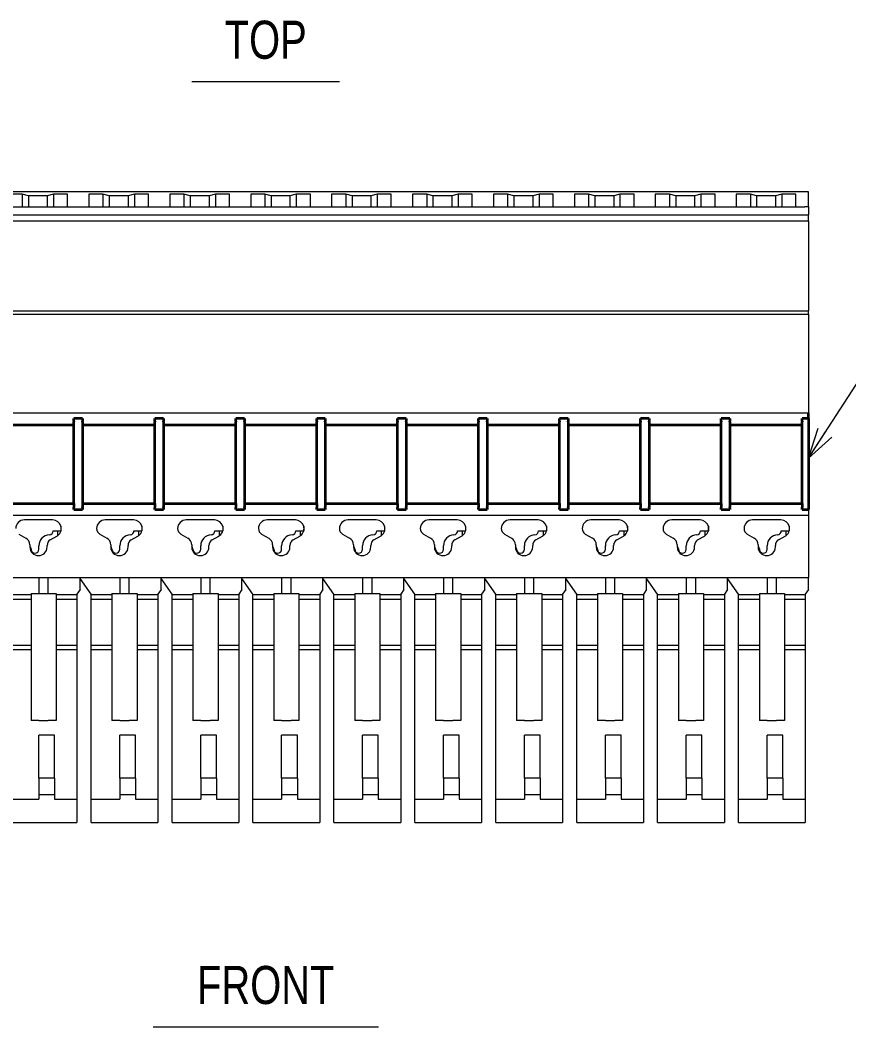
# Model space of a CAD drawing. Header units: millimetres. Extents: x 7 to 413, y 10 to 287.
# Drawn here: x 307.8 to 360.6, y 103 to 167.1 of the extents above; entities that cross this region are included whole.
import ezdxf
from ezdxf.enums import TextEntityAlignment as Align

# ---------------------------------------------------------------- set-up
doc = ezdxf.new("R2010")
doc.units = ezdxf.units.MM
for name, color, linetype in [('1', 7, 'Continuous'), ('GR01_バルーン', 7, 'Continuous'), ('表題、部品表', 7, 'Continuous')]:
    doc.layers.add(name, color=color, linetype=linetype)
doc.styles.add('HG丸ｺﾞｼｯｸM-PRO', font='')
doc.styles.get('HG丸ｺﾞｼｯｸM-PRO').set_extended_font_data('HG丸ｺﾞｼｯｸM-PRO')

# ---------------------------------------------------------------- blocks, each defined once
blk = doc.blocks.new('BLKF053')
at = {"layer": '1', "color": 7, "linetype": 'Continuous', "lineweight": 13}
for p, q in [((354.864, 130.599), (354.864, 122.499)), ((354.864, 130.599), (355.364, 130.599)), ((355.364, 130.599), (355.964, 130.599)), ((355.964, 130.599), (356.464, 130.599)), ((356.464, 130.599), (356.464, 122.499)), ((355.364, 122.499), (354.864, 122.499)), ((355.364, 122.499), (355.964, 122.499)), ((356.464, 122.499), (355.964, 122.499))]:
    blk.add_line(p, q, dxfattribs=at)
blk = doc.blocks.new('BLKF054')
at = {"layer": '1', "color": 7, "linetype": 'Continuous', "lineweight": 13}
for p, q in [((349.714, 130.599), (349.714, 122.499)), ((349.714, 130.599), (350.214, 130.599)), ((350.214, 130.599), (350.814, 130.599)), ((350.814, 130.599), (351.314, 130.599)), ((351.314, 130.599), (351.314, 122.499)), ((350.214, 122.499), (349.714, 122.499)), ((350.214, 122.499), (350.814, 122.499)), ((351.314, 122.499), (350.814, 122.499))]:
    blk.add_line(p, q, dxfattribs=at)
blk = doc.blocks.new('BLKF055')
at = {"layer": '1', "color": 7, "linetype": 'Continuous', "lineweight": 13}
for p, q in [((334.264, 130.599), (334.264, 122.499)), ((334.264, 130.599), (334.764, 130.599)), ((334.764, 130.599), (335.364, 130.599)), ((335.364, 130.599), (335.864, 130.599)), ((335.864, 130.599), (335.864, 122.499)), ((334.764, 122.499), (334.264, 122.499)), ((334.764, 122.499), (335.364, 122.499)), ((335.864, 122.499), (335.364, 122.499))]:
    blk.add_line(p, q, dxfattribs=at)
blk = doc.blocks.new('BLKF056')
at = {"layer": '1', "color": 7, "linetype": 'Continuous', "lineweight": 13}
for p, q in [((329.114, 130.599), (329.114, 122.499)), ((329.114, 130.599), (329.614, 130.599)), ((329.614, 130.599), (330.214, 130.599)), ((330.214, 130.599), (330.714, 130.599)), ((330.714, 130.599), (330.714, 122.499)), ((329.614, 122.499), (329.114, 122.499)), ((329.614, 122.499), (330.214, 122.499)), ((330.714, 122.499), (330.214, 122.499))]:
    blk.add_line(p, q, dxfattribs=at)
blk = doc.blocks.new('BLKF057')
at = {"layer": '1', "color": 7, "linetype": 'Continuous', "lineweight": 13}
for p, q in [((323.964, 130.599), (323.964, 122.499)), ((323.964, 130.599), (324.464, 130.599)), ((324.464, 130.599), (325.064, 130.599)), ((325.064, 130.599), (325.564, 130.599)), ((325.564, 130.599), (325.564, 122.499)), ((324.464, 122.499), (323.964, 122.499)), ((324.464, 122.499), (325.064, 122.499)), ((325.564, 122.499), (325.064, 122.499))]:
    blk.add_line(p, q, dxfattribs=at)
blk = doc.blocks.new('BLKF059')
at = {"layer": '1', "color": 7, "linetype": 'Continuous', "lineweight": 13}
for p, q in [((308.514, 130.599), (308.514, 122.499)), ((308.514, 130.599), (309.014, 130.599)), ((309.014, 130.599), (309.614, 130.599)), ((309.614, 130.599), (310.114, 130.599)), ((310.114, 130.599), (310.114, 122.499)), ((309.014, 122.499), (308.514, 122.499)), ((309.014, 122.499), (309.614, 122.499)), ((310.114, 122.499), (309.614, 122.499))]:
    blk.add_line(p, q, dxfattribs=at)
blk = doc.blocks.new('BLKF061')
at = {"layer": '1', "color": 7, "linetype": 'Continuous', "lineweight": 13}
for p, q in [((313.664, 130.599), (313.664, 122.499)), ((313.664, 130.599), (314.164, 130.599)), ((314.164, 130.599), (314.764, 130.599)), ((314.764, 130.599), (315.264, 130.599)), ((315.264, 130.599), (315.264, 122.499)), ((314.164, 122.499), (313.664, 122.499)), ((314.164, 122.499), (314.764, 122.499)), ((315.264, 122.499), (314.764, 122.499))]:
    blk.add_line(p, q, dxfattribs=at)
blk = doc.blocks.new('BLKF062')
at = {"layer": '1', "color": 7, "linetype": 'Continuous', "lineweight": 13}
for p, q in [((318.814, 130.599), (318.814, 122.499)), ((318.814, 130.599), (319.314, 130.599)), ((319.314, 130.599), (319.914, 130.599)), ((319.914, 130.599), (320.414, 130.599)), ((320.414, 130.599), (320.414, 122.499)), ((319.314, 122.499), (318.814, 122.499)), ((319.314, 122.499), (319.914, 122.499)), ((320.414, 122.499), (319.914, 122.499))]:
    blk.add_line(p, q, dxfattribs=at)
blk = doc.blocks.new('BLKF063')
at = {"layer": '1', "color": 7, "linetype": 'Continuous', "lineweight": 13}
for p, q in [((339.414, 130.599), (339.414, 122.499)), ((339.414, 130.599), (339.914, 130.599)), ((339.914, 130.599), (340.514, 130.599)), ((340.514, 130.599), (341.014, 130.599)), ((341.014, 130.599), (341.014, 122.499)), ((339.914, 122.499), (339.414, 122.499)), ((339.914, 122.499), (340.514, 122.499)), ((341.014, 122.499), (340.514, 122.499))]:
    blk.add_line(p, q, dxfattribs=at)
blk = doc.blocks.new('BLKF065')
at = {"layer": '1', "color": 7, "linetype": 'Continuous', "lineweight": 13}
for p, q in [((357.989, 156.174), (291.039, 156.174)), ((307.944, 156.012), (307.044, 156.012)), ((307.944, 156.012), (307.944, 155.199)), ((308.344, 155.904), (307.944, 156.012)), ((309.544, 155.904), (308.344, 155.904)), ((308.344, 155.904), (308.344, 155.199)), ((309.944, 156.012), (309.544, 155.904)), ((309.544, 155.904), (309.544, 155.199)), ((310.844, 156.012), (309.944, 156.012)), ((309.944, 156.012), (309.944, 155.199)), ((310.844, 155.199), (310.844, 156.012)), ((312.194, 156.012), (312.194, 155.199)), ((313.094, 156.012), (312.194, 156.012)), ((313.094, 156.012), (313.094, 155.199)), ((313.494, 155.904), (313.094, 156.012)), ((314.694, 155.904), (313.494, 155.904)), ((313.494, 155.904), (313.494, 155.199)), ((315.094, 156.012), (314.694, 155.904)), ((314.694, 155.904), (314.694, 155.199)), ((315.994, 156.012), (315.094, 156.012)), ((315.094, 156.012), (315.094, 155.199)), ((315.994, 155.199), (315.994, 156.012)), ((317.344, 156.012), (317.344, 155.199)), ((318.244, 156.012), (317.344, 156.012)), ((318.244, 156.012), (318.244, 155.199)), ((318.644, 155.904), (318.244, 156.012)), ((319.844, 155.904), (318.644, 155.904)), ((318.644, 155.904), (318.644, 155.199)), ((320.244, 156.012), (319.844, 155.904)), ((319.844, 155.904), (319.844, 155.199)), ((321.144, 156.012), (320.244, 156.012)), ((320.244, 156.012), (320.244, 155.199)), ((321.144, 155.199), (321.144, 156.012)), ((322.494, 156.012), (322.494, 155.199)), ((323.394, 156.012), (322.494, 156.012)), ((323.394, 156.012), (323.394, 155.199)), ((323.794, 155.904), (323.394, 156.012)), ((323.794, 155.904), (323.794, 155.199)), ((324.994, 155.904), (323.794, 155.904)), ((325.394, 156.012), (324.994, 155.904)), ((324.994, 155.904), (324.994, 155.199)), ((325.394, 156.012), (325.394, 155.199)), ((326.294, 156.012), (325.394, 156.012)), ((326.294, 155.199), (326.294, 156.012)), ((327.644, 156.012), (327.644, 155.199)), ((328.544, 156.012), (327.644, 156.012)), ((328.544, 156.012), (328.544, 155.199)), ((328.944, 155.904), (328.544, 156.012)), ((328.944, 155.904), (328.944, 155.199)), ((330.144, 155.904), (328.944, 155.904)), ((330.544, 156.012), (330.144, 155.904)), ((330.144, 155.904), (330.144, 155.199)), ((330.544, 156.012), (330.544, 155.199)), ((331.444, 156.012), (330.544, 156.012)), ((331.444, 155.199), (331.444, 156.012)), ((332.794, 156.012), (332.794, 155.199)), ((333.694, 156.012), (332.794, 156.012)), ((333.694, 156.012), (333.694, 155.199)), ((334.094, 155.904), (333.694, 156.012)), ((334.094, 155.904), (334.094, 155.199)), ((335.294, 155.904), (334.094, 155.904)), ((335.694, 156.012), (335.294, 155.904)), ((335.294, 155.904), (335.294, 155.199)), ((335.694, 156.012), (335.694, 155.199)), ((336.594, 156.012), (335.694, 156.012)), ((336.594, 155.199), (336.594, 156.012)), ((337.944, 156.012), (337.944, 155.199)), ((338.844, 156.012), (337.944, 156.012)), ((338.844, 156.012), (338.844, 155.199)), ((339.244, 155.904), (338.844, 156.012)), ((339.244, 155.904), (339.244, 155.199)), ((340.444, 155.904), (339.244, 155.904)), ((340.844, 156.012), (340.444, 155.904)), ((340.444, 155.904), (340.444, 155.199)), ((340.844, 156.012), (340.844, 155.199)), ((341.744, 156.012), (340.844, 156.012)), ((341.744, 155.199), (341.744, 156.012)), ((343.094, 156.012), (343.094, 155.199)), ((343.994, 156.012), (343.094, 156.012)), ((343.994, 156.012), (343.994, 155.199)), ((344.394, 155.904), (343.994, 156.012)), ((344.394, 155.904), (344.394, 155.199)), ((345.594, 155.904), (344.394, 155.904)), ((345.994, 156.012), (345.594, 155.904)), ((345.594, 155.904), (345.594, 155.199)), ((345.994, 156.012), (345.994, 155.199)), ((346.894, 156.012), (345.994, 156.012)), ((346.894, 155.199), (346.894, 156.012)), ((348.244, 156.012), (348.244, 155.199)), ((349.144, 156.012), (348.244, 156.012)), ((349.144, 156.012), (349.144, 155.199)), ((349.544, 155.904), (349.144, 156.012)), ((349.544, 155.904), (349.544, 155.199)), ((350.744, 155.904), (349.544, 155.904)), ((351.144, 156.012), (350.744, 155.904)), ((350.744, 155.904), (350.744, 155.199)), ((351.144, 156.012), (351.144, 155.199)), ((352.044, 156.012), (351.144, 156.012)), ((352.044, 155.199), (352.044, 156.012)), ((353.394, 156.012), (353.394, 155.199)), ((354.294, 156.012), (353.394, 156.012)), ((354.294, 156.012), (354.294, 155.199)), ((354.694, 155.904), (354.294, 156.012)), ((354.694, 155.904), (354.694, 155.199)), ((355.894, 155.904), (354.694, 155.904)), ((356.294, 156.012), (355.894, 155.904)), ((355.894, 155.904), (355.894, 155.199)), ((357.194, 156.012), (356.294, 156.012)), ((356.294, 156.012), (356.294, 155.199)), ((357.194, 155.199), (357.194, 156.012)), ((357.989, 155.199), (357.989, 156.174)), ((307.044, 155.199), (310.844, 155.199)), ((310.844, 155.199), (312.194, 155.199)), ((312.194, 155.199), (315.994, 155.199)), ((315.994, 155.199), (317.344, 155.199)), ((317.344, 155.199), (321.144, 155.199)), ((321.144, 155.199), (322.494, 155.199)), ((322.494, 155.199), (326.294, 155.199)), ((326.294, 155.199), (327.644, 155.199)), ((327.644, 155.199), (331.444, 155.199)), ((331.444, 155.199), (332.794, 155.199)), ((332.794, 155.199), (336.594, 155.199)), ((336.594, 155.199), (337.944, 155.199)), ((337.944, 155.199), (341.744, 155.199)), ((341.744, 155.199), (343.094, 155.199)), ((343.094, 155.199), (346.894, 155.199)), ((346.894, 155.199), (348.244, 155.199)), ((348.244, 155.199), (352.044, 155.199)), ((352.044, 155.199), (353.189, 155.199)), ((353.189, 155.199), (353.394, 155.199)), ((353.394, 155.199), (357.194, 155.199)), ((357.194, 155.199), (357.77, 155.199)), ((357.989, 155.199), (357.77, 155.199)), ((357.989, 155.199), (357.989, 154.691)), ((291.039, 154.691), (357.989, 154.691)), ((357.989, 154.323), (357.989, 154.691)), ((291.039, 154.323), (357.989, 154.323)), ((357.989, 154.323), (357.989, 148.586)), ((291.039, 148.586), (357.989, 148.586)), ((291.039, 148.368), (357.989, 148.368)), ((357.989, 148.368), (357.989, 148.586)), ((357.989, 148.368), (357.989, 142.09)), ((291.039, 142.09), (357.989, 142.09)), ((311.244, 141.727), (311.794, 141.727)), ((316.394, 141.727), (316.944, 141.727)), ((321.544, 141.727), (322.094, 141.727)), ((326.694, 141.727), (327.244, 141.727)), ((331.844, 141.727), (332.394, 141.727)), ((336.994, 141.727), (337.544, 141.727)), ((342.144, 141.727), (342.694, 141.727)), ((347.294, 141.727), (347.844, 141.727)), ((352.444, 141.727), (352.994, 141.727)), ((357.594, 141.727), (357.989, 141.727)), ((357.989, 142.09), (357.989, 141.727)), ((357.989, 135.946), (357.989, 141.727)), ((311.244, 135.946), (311.794, 135.946)), ((316.394, 135.946), (316.944, 135.946)), ((321.544, 135.946), (322.094, 135.946)), ((326.694, 135.946), (327.244, 135.946)), ((331.844, 135.946), (332.394, 135.946)), ((336.994, 135.946), (337.544, 135.946)), ((342.144, 135.946), (342.694, 135.946)), ((347.294, 135.946), (347.844, 135.946)), ((352.444, 135.946), (352.994, 135.946)), ((357.594, 135.946), (357.989, 135.946)), ((357.989, 135.946), (357.989, 135.583)), ((291.039, 135.583), (357.989, 135.583)), ((309.889, 135.274), (308.089, 135.274)), ((315.039, 135.274), (313.239, 135.274)), ((320.189, 135.274), (318.389, 135.274)), ((325.339, 135.274), (323.539, 135.274)), ((330.489, 135.274), (328.689, 135.274)), ((335.639, 135.274), (333.839, 135.274)), ((340.789, 135.274), (338.989, 135.274)), ((345.939, 135.274), (344.139, 135.274)), ((351.089, 135.274), (349.289, 135.274)), ((356.239, 135.274), (354.439, 135.274)), ((357.989, 135.583), (357.989, 131.599)), ((310.419, 134.871), (310.419, 134.589)), ((315.569, 134.871), (315.569, 134.589)), ((320.719, 134.871), (320.719, 134.589)), ((325.869, 134.871), (325.869, 134.589)), ((331.019, 134.871), (331.019, 134.589)), ((336.169, 134.871), (336.169, 134.589)), ((341.319, 134.871), (341.319, 134.589)), ((346.469, 134.871), (346.469, 134.589)), ((351.619, 134.871), (351.619, 134.589)), ((356.769, 134.871), (356.769, 134.589)), ((307.739, 134.378), (308.189, 134.118)), ((309.739, 134.002), (310.164, 134.248)), ((309.913, 134.589), (310.219, 134.589)), ((310.219, 134.589), (310.419, 134.589)), ((310.419, 134.589), (310.422, 134.589)), ((312.889, 134.378), (313.339, 134.118)), ((314.889, 134.002), (315.314, 134.248)), ((315.063, 134.589), (315.369, 134.589)), ((315.369, 134.589), (315.569, 134.589)), ((315.569, 134.589), (315.572, 134.589)), ((318.039, 134.378), (318.489, 134.118)), ((320.039, 134.002), (320.464, 134.248)), ((320.213, 134.589), (320.519, 134.589)), ((320.519, 134.589), (320.719, 134.589)), ((320.719, 134.589), (320.722, 134.589)), ((323.189, 134.378), (323.639, 134.118)), ((325.189, 134.002), (325.614, 134.248)), ((325.363, 134.589), (325.669, 134.589)), ((325.669, 134.589), (325.869, 134.589)), ((325.869, 134.589), (325.872, 134.589)), ((328.339, 134.378), (328.789, 134.118)), ((330.339, 134.002), (330.764, 134.248)), ((330.513, 134.589), (330.819, 134.589)), ((330.819, 134.589), (331.019, 134.589)), ((331.019, 134.589), (331.022, 134.589)), ((333.489, 134.378), (333.939, 134.118)), ((335.489, 134.002), (335.914, 134.248)), ((335.663, 134.589), (335.969, 134.589)), ((335.969, 134.589), (336.169, 134.589)), ((336.169, 134.589), (336.172, 134.589)), ((338.639, 134.378), (339.089, 134.118)), ((340.639, 134.002), (341.064, 134.248)), ((340.813, 134.589), (341.119, 134.589)), ((341.119, 134.589), (341.319, 134.589)), ((341.319, 134.589), (341.322, 134.589)), ((343.789, 134.378), (344.239, 134.118)), ((345.789, 134.002), (346.214, 134.248)), ((345.963, 134.589), (346.269, 134.589)), ((346.269, 134.589), (346.469, 134.589)), ((346.469, 134.589), (346.472, 134.589)), ((348.939, 134.378), (349.389, 134.118)), ((350.939, 134.002), (351.364, 134.248)), ((351.113, 134.589), (351.419, 134.589)), ((351.419, 134.589), (351.619, 134.589)), ((351.619, 134.589), (351.622, 134.589)), ((354.089, 134.378), (354.539, 134.118)), ((356.089, 134.002), (356.514, 134.248)), ((356.263, 134.589), (356.569, 134.589)), ((356.569, 134.589), (356.769, 134.589)), ((356.769, 134.589), (356.772, 134.589)), ((308.439, 133.685), (308.439, 133.584)), ((308.439, 133.584), (308.439, 133.551)), ((308.514, 133.428), (308.514, 133.404)), ((309.014, 133.404), (309.014, 133.628)), ((309.539, 133.551), (309.539, 133.656)), ((313.589, 133.685), (313.589, 133.584)), ((313.589, 133.584), (313.589, 133.551)), ((313.664, 133.428), (313.664, 133.404)), ((314.164, 133.404), (314.164, 133.628)), ((314.689, 133.551), (314.689, 133.656)), ((318.739, 133.685), (318.739, 133.584)), ((318.739, 133.584), (318.739, 133.551)), ((318.814, 133.428), (318.814, 133.404)), ((319.314, 133.404), (319.314, 133.628)), ((319.839, 133.551), (319.839, 133.656)), ((323.889, 133.685), (323.889, 133.584)), ((323.889, 133.584), (323.889, 133.551)), ((323.964, 133.428), (323.964, 133.404)), ((324.464, 133.404), (324.464, 133.628)), ((324.989, 133.551), (324.989, 133.656)), ((329.039, 133.685), (329.039, 133.584)), ((329.039, 133.584), (329.039, 133.551)), ((329.114, 133.428), (329.114, 133.404)), ((329.614, 133.404), (329.614, 133.628)), ((330.139, 133.551), (330.139, 133.656)), ((334.189, 133.685), (334.189, 133.584)), ((334.189, 133.584), (334.189, 133.551)), ((334.264, 133.428), (334.264, 133.404)), ((334.764, 133.404), (334.764, 133.628)), ((335.289, 133.551), (335.289, 133.656)), ((339.339, 133.685), (339.339, 133.584)), ((339.339, 133.584), (339.339, 133.551)), ((339.414, 133.428), (339.414, 133.404)), ((339.914, 133.404), (339.914, 133.628)), ((340.439, 133.551), (340.439, 133.656)), ((344.489, 133.685), (344.489, 133.584)), ((344.489, 133.584), (344.489, 133.551)), ((344.564, 133.428), (344.564, 133.404)), ((345.064, 133.404), (345.064, 133.628)), ((345.589, 133.551), (345.589, 133.656)), ((349.639, 133.685), (349.639, 133.584)), ((349.639, 133.584), (349.639, 133.551)), ((349.714, 133.428), (349.714, 133.404)), ((350.214, 133.404), (350.214, 133.628)), ((350.739, 133.551), (350.739, 133.656)), ((354.789, 133.685), (354.789, 133.584)), ((354.789, 133.584), (354.789, 133.551)), ((354.864, 133.428), (354.864, 133.404)), ((355.364, 133.404), (355.364, 133.628)), ((355.889, 133.551), (355.889, 133.656)), ((304.464, 131.599), (309.014, 131.599)), ((309.014, 131.599), (309.014, 130.599)), ((309.014, 131.599), (309.614, 131.599)), ((309.614, 130.599), (309.614, 131.599)), ((309.614, 131.599), (314.164, 131.599)), ((312.339, 130.549), (311.639, 131.549)), ((311.639, 130.835), (311.639, 131.549)), ((314.164, 131.599), (314.164, 130.599)), ((314.164, 131.599), (314.764, 131.599)), ((314.764, 130.599), (314.764, 131.599)), ((314.764, 131.599), (319.314, 131.599)), ((316.789, 130.835), (316.789, 131.549)), ((317.489, 130.549), (316.789, 131.549)), ((319.314, 131.599), (319.314, 130.599)), ((319.314, 131.599), (319.914, 131.599)), ((319.914, 130.599), (319.914, 131.599)), ((319.914, 131.599), (324.464, 131.599)), ((322.639, 130.549), (321.939, 131.549)), ((321.939, 130.835), (321.939, 131.549)), ((324.464, 131.599), (324.464, 130.599)), ((324.464, 131.599), (325.064, 131.599)), ((325.064, 130.599), (325.064, 131.599)), ((325.064, 131.599), (329.614, 131.599)), ((327.089, 130.835), (327.089, 131.549)), ((327.789, 130.549), (327.089, 131.549)), ((329.614, 131.599), (329.614, 130.599)), ((329.614, 131.599), (330.214, 131.599)), ((330.214, 130.599), (330.214, 131.599)), ((330.214, 131.599), (334.764, 131.599)), ((332.939, 130.549), (332.239, 131.549)), ((332.239, 130.835), (332.239, 131.549)), ((334.764, 131.599), (334.764, 130.599)), ((334.764, 131.599), (335.364, 131.599)), ((335.364, 130.599), (335.364, 131.599)), ((335.364, 131.599), (339.914, 131.599)), ((338.089, 130.549), (337.389, 131.549)), ((337.389, 130.835), (337.389, 131.549)), ((339.914, 131.599), (339.914, 130.599)), ((339.914, 131.599), (340.514, 131.599)), ((340.514, 131.599), (345.064, 131.599)), ((340.514, 130.599), (340.514, 131.599)), ((343.239, 130.549), (342.539, 131.549)), ((342.539, 130.835), (342.539, 131.549)), ((345.064, 131.599), (345.664, 131.599)), ((345.064, 131.599), (345.064, 130.599)), ((345.664, 130.599), (345.664, 131.599)), ((345.664, 131.599), (350.214, 131.599)), ((348.389, 130.549), (347.689, 131.549)), ((347.689, 130.835), (347.689, 131.549)), ((350.214, 131.599), (350.814, 131.599)), ((350.214, 131.599), (350.214, 130.599)), ((350.814, 131.599), (355.364, 131.599)), ((350.814, 130.599), (350.814, 131.599)), ((353.539, 130.549), (352.839, 131.549)), ((352.839, 130.835), (352.839, 131.549)), ((355.364, 131.599), (355.964, 131.599)), ((355.364, 131.599), (355.364, 130.599)), ((355.964, 131.599), (357.989, 131.599)), ((355.964, 130.599), (355.964, 131.599)), ((357.989, 130.835), (357.989, 131.599)), ((311.639, 130.835), (311.439, 130.549)), ((316.789, 130.835), (316.589, 130.549)), ((321.939, 130.835), (321.739, 130.549)), ((327.089, 130.835), (326.889, 130.549)), ((332.239, 130.835), (332.039, 130.549)), ((337.389, 130.835), (337.189, 130.549)), ((342.539, 130.835), (342.339, 130.549)), ((347.689, 130.835), (347.489, 130.549)), ((352.839, 130.835), (352.639, 130.549)), ((357.989, 130.835), (357.789, 130.549)), ((308.514, 130.499), (307.189, 130.499)), ((308.514, 130.215), (307.189, 130.215)), ((309.014, 130.599), (309.614, 130.599)), ((311.439, 130.499), (310.114, 130.499)), ((311.439, 130.215), (310.114, 130.215)), ((311.439, 130.549), (311.439, 130.499)), ((311.439, 130.499), (311.439, 130.215)), ((311.439, 130.215), (311.439, 127.283)), ((312.339, 130.499), (312.339, 130.549)), ((312.339, 130.215), (312.339, 130.499)), ((313.664, 130.499), (312.339, 130.499)), ((313.664, 130.215), (312.339, 130.215)), ((312.339, 127.283), (312.339, 130.215)), ((314.164, 130.599), (314.764, 130.599)), ((316.589, 130.499), (315.264, 130.499)), ((316.589, 130.215), (315.264, 130.215)), ((316.589, 130.549), (316.589, 130.499)), ((316.589, 130.499), (316.589, 130.215)), ((316.589, 130.215), (316.589, 127.283)), ((317.489, 130.499), (317.489, 130.549)), ((317.489, 130.215), (317.489, 130.499)), ((318.814, 130.499), (317.489, 130.499)), ((317.489, 127.283), (317.489, 130.215)), ((318.814, 130.215), (317.489, 130.215)), ((319.314, 130.599), (319.914, 130.599)), ((321.739, 130.499), (320.414, 130.499)), ((321.739, 130.215), (320.414, 130.215)), ((321.739, 130.549), (321.739, 130.499)), ((321.739, 130.499), (321.739, 130.215)), ((321.739, 130.215), (321.739, 127.283)), ((322.639, 130.499), (322.639, 130.549)), ((322.639, 130.215), (322.639, 130.499)), ((323.964, 130.499), (322.639, 130.499)), ((322.639, 127.283), (322.639, 130.215)), ((323.964, 130.215), (322.639, 130.215)), ((324.464, 130.599), (325.064, 130.599)), ((326.889, 130.499), (325.564, 130.499)), ((326.889, 130.215), (325.564, 130.215)), ((326.889, 130.549), (326.889, 130.499)), ((326.889, 130.499), (326.889, 130.215)), ((326.889, 130.215), (326.889, 127.283)), ((327.789, 130.499), (327.789, 130.549)), ((327.789, 130.215), (327.789, 130.499)), ((329.114, 130.499), (327.789, 130.499)), ((327.789, 127.283), (327.789, 130.215)), ((329.114, 130.215), (327.789, 130.215)), ((329.614, 130.599), (330.214, 130.599)), ((332.039, 130.499), (330.714, 130.499)), ((332.039, 130.215), (330.714, 130.215)), ((332.039, 130.549), (332.039, 130.499)), ((332.039, 130.499), (332.039, 130.215)), ((332.039, 130.215), (332.039, 127.283)), ((332.939, 130.499), (332.939, 130.549)), ((332.939, 130.215), (332.939, 130.499)), ((334.264, 130.499), (332.939, 130.499)), ((334.264, 130.215), (332.939, 130.215)), ((332.939, 127.283), (332.939, 130.215)), ((334.764, 130.599), (335.364, 130.599)), ((337.189, 130.499), (335.864, 130.499)), ((337.189, 130.215), (335.864, 130.215)), ((337.189, 130.549), (337.189, 130.499)), ((337.189, 130.499), (337.189, 130.215)), ((337.189, 130.215), (337.189, 127.283)), ((338.089, 130.499), (338.089, 130.549)), ((338.089, 130.215), (338.089, 130.499)), ((339.414, 130.499), (338.089, 130.499)), ((338.089, 127.283), (338.089, 130.215)), ((339.414, 130.215), (338.089, 130.215)), ((339.914, 130.599), (340.514, 130.599)), ((342.339, 130.499), (341.014, 130.499)), ((342.339, 130.215), (341.014, 130.215)), ((342.339, 130.549), (342.339, 130.499)), ((342.339, 130.499), (342.339, 130.215)), ((342.339, 130.215), (342.339, 127.283)), ((343.239, 130.499), (343.239, 130.549)), ((343.239, 130.215), (343.239, 130.499)), ((344.564, 130.499), (343.239, 130.499)), ((343.239, 127.283), (343.239, 130.215)), ((344.564, 130.215), (343.239, 130.215)), ((345.064, 130.599), (345.664, 130.599)), ((347.489, 130.499), (346.164, 130.499)), ((347.489, 130.215), (346.164, 130.215)), ((347.489, 130.549), (347.489, 130.499)), ((347.489, 130.499), (347.489, 130.215)), ((347.489, 130.215), (347.489, 127.283)), ((348.389, 130.499), (348.389, 130.549)), ((349.714, 130.499), (348.389, 130.499)), ((348.389, 130.215), (348.389, 130.499)), ((349.714, 130.215), (348.389, 130.215)), ((348.389, 127.283), (348.389, 130.215)), ((350.214, 130.599), (350.814, 130.599)), ((352.639, 130.499), (351.314, 130.499)), ((352.639, 130.215), (351.314, 130.215)), ((352.639, 130.549), (352.639, 130.499)), ((352.639, 130.499), (352.639, 130.215)), ((352.639, 130.215), (352.639, 127.283)), ((353.539, 130.499), (353.539, 130.549)), ((354.864, 130.499), (353.539, 130.499)), ((353.539, 130.215), (353.539, 130.499)), ((354.864, 130.215), (353.539, 130.215)), ((353.539, 127.283), (353.539, 130.215)), ((355.364, 130.599), (355.964, 130.599)), ((357.789, 130.499), (356.464, 130.499)), ((357.789, 130.215), (356.464, 130.215)), ((357.789, 130.549), (357.789, 130.499)), ((357.789, 130.499), (357.789, 130.215)), ((357.789, 130.215), (357.789, 127.283)), ((308.514, 127.283), (307.189, 127.283)), ((308.514, 126.999), (307.189, 126.999)), ((311.439, 127.283), (310.114, 127.283)), ((311.439, 126.999), (310.114, 126.999)), ((311.439, 127.283), (311.439, 126.999)), ((311.439, 126.999), (311.439, 117.499)), ((312.339, 126.999), (312.339, 127.283)), ((313.664, 127.283), (312.339, 127.283)), ((312.339, 117.499), (312.339, 126.999)), ((313.664, 126.999), (312.339, 126.999)), ((316.589, 127.283), (315.264, 127.283)), ((316.589, 126.999), (315.264, 126.999)), ((316.589, 127.283), (316.589, 126.999)), ((316.589, 126.999), (316.589, 117.499)), ((317.489, 126.999), (317.489, 127.283)), ((318.814, 127.283), (317.489, 127.283)), ((317.489, 117.499), (317.489, 126.999)), ((318.814, 126.999), (317.489, 126.999)), ((321.739, 127.283), (320.414, 127.283)), ((321.739, 126.999), (320.414, 126.999)), ((321.739, 127.283), (321.739, 126.999)), ((321.739, 126.999), (321.739, 117.499)), ((322.639, 126.999), (322.639, 127.283)), ((323.964, 127.283), (322.639, 127.283)), ((322.639, 117.499), (322.639, 126.999)), ((323.964, 126.999), (322.639, 126.999)), ((326.889, 127.283), (325.564, 127.283)), ((326.889, 126.999), (325.564, 126.999)), ((326.889, 127.283), (326.889, 126.999)), ((326.889, 126.999), (326.889, 117.499)), ((327.789, 126.999), (327.789, 127.283)), ((329.114, 127.283), (327.789, 127.283)), ((327.789, 117.499), (327.789, 126.999)), ((329.114, 126.999), (327.789, 126.999)), ((332.039, 127.283), (330.714, 127.283)), ((332.039, 126.999), (330.714, 126.999)), ((332.039, 127.283), (332.039, 126.999)), ((332.039, 126.999), (332.039, 117.499)), ((332.939, 126.999), (332.939, 127.283)), ((334.264, 127.283), (332.939, 127.283)), ((332.939, 117.499), (332.939, 126.999)), ((334.264, 126.999), (332.939, 126.999)), ((337.189, 127.283), (335.864, 127.283)), ((337.189, 126.999), (335.864, 126.999)), ((337.189, 127.283), (337.189, 126.999)), ((337.189, 126.999), (337.189, 117.499)), ((338.089, 126.999), (338.089, 127.283)), ((339.414, 127.283), (338.089, 127.283)), ((338.089, 117.499), (338.089, 126.999)), ((339.414, 126.999), (338.089, 126.999)), ((342.339, 127.283), (341.014, 127.283)), ((342.339, 126.999), (341.014, 126.999)), ((342.339, 127.283), (342.339, 126.999)), ((342.339, 126.999), (342.339, 117.499)), ((343.239, 126.999), (343.239, 127.283)), ((344.564, 127.283), (343.239, 127.283)), ((343.239, 117.499), (343.239, 126.999)), ((344.564, 126.999), (343.239, 126.999)), ((347.489, 127.283), (346.164, 127.283)), ((347.489, 126.999), (346.164, 126.999)), ((347.489, 127.283), (347.489, 126.999)), ((347.489, 126.999), (347.489, 117.499)), ((348.389, 126.999), (348.389, 127.283)), ((349.714, 127.283), (348.389, 127.283)), ((348.389, 117.499), (348.389, 126.999)), ((349.714, 126.999), (348.389, 126.999)), ((352.639, 127.283), (351.314, 127.283)), ((352.639, 126.999), (351.314, 126.999)), ((352.639, 127.283), (352.639, 126.999)), ((352.639, 126.999), (352.639, 117.499)), ((354.864, 127.283), (353.539, 127.283)), ((353.539, 126.999), (353.539, 127.283)), ((354.864, 126.999), (353.539, 126.999)), ((353.539, 117.499), (353.539, 126.999)), ((357.789, 127.283), (356.464, 127.283)), ((357.789, 126.999), (356.464, 126.999)), ((357.789, 127.283), (357.789, 126.999)), ((357.789, 126.999), (357.789, 117.499)), ((309.014, 122.499), (309.614, 122.499)), ((314.164, 122.499), (314.764, 122.499)), ((319.314, 122.499), (319.914, 122.499)), ((324.464, 122.499), (325.064, 122.499)), ((329.614, 122.499), (330.214, 122.499)), ((334.764, 122.499), (335.364, 122.499)), ((339.914, 122.499), (340.514, 122.499)), ((345.064, 122.499), (345.664, 122.499)), ((350.214, 122.499), (350.814, 122.499)), ((355.364, 122.499), (355.964, 122.499)), ((309.014, 118.837), (309.014, 121.569)), ((310.014, 121.569), (309.014, 121.569)), ((310.014, 118.837), (310.014, 121.569)), ((314.164, 118.837), (314.164, 121.569)), ((315.164, 121.569), (314.164, 121.569)), ((315.164, 118.837), (315.164, 121.569)), ((319.314, 118.837), (319.314, 121.569)), ((320.314, 121.569), (319.314, 121.569)), ((320.314, 118.837), (320.314, 121.569)), ((324.464, 118.837), (324.464, 121.569)), ((325.464, 121.569), (324.464, 121.569)), ((325.464, 118.837), (325.464, 121.569)), ((329.614, 118.837), (329.614, 121.569)), ((330.614, 121.569), (329.614, 121.569)), ((330.614, 118.837), (330.614, 121.569)), ((334.764, 118.837), (334.764, 121.569)), ((335.764, 121.569), (334.764, 121.569)), ((335.764, 118.837), (335.764, 121.569)), ((339.914, 118.837), (339.914, 121.569)), ((340.914, 121.569), (339.914, 121.569)), ((340.914, 118.837), (340.914, 121.569)), ((345.064, 118.837), (345.064, 121.569)), ((346.064, 121.569), (345.064, 121.569)), ((346.064, 118.837), (346.064, 121.569)), ((351.214, 121.569), (350.214, 121.569)), ((350.214, 118.837), (350.214, 121.569)), ((351.214, 118.837), (351.214, 121.569)), ((355.364, 118.837), (355.364, 121.569)), ((356.364, 121.569), (355.364, 121.569)), ((356.364, 118.837), (356.364, 121.569)), ((309.014, 118.837), (309.014, 117.763)), ((310.014, 118.837), (310.014, 117.763)), ((314.164, 118.837), (314.164, 117.763)), ((315.164, 118.837), (315.164, 117.763)), ((319.314, 118.837), (319.314, 117.763)), ((320.314, 118.837), (320.314, 117.763)), ((324.464, 118.837), (324.464, 117.763)), ((325.464, 118.837), (325.464, 117.763)), ((329.614, 118.837), (329.614, 117.763)), ((330.614, 118.837), (330.614, 117.763)), ((334.764, 118.837), (334.764, 117.763)), ((335.764, 118.837), (335.764, 117.763)), ((339.914, 118.837), (339.914, 117.763)), ((340.914, 118.837), (340.914, 117.763)), ((345.064, 118.837), (345.064, 117.763)), ((346.064, 118.837), (346.064, 117.763)), ((350.214, 118.837), (350.214, 117.763)), ((351.214, 118.837), (351.214, 117.763)), ((355.364, 118.837), (355.364, 117.763)), ((356.364, 118.837), (356.364, 117.763)), ((307.189, 117.499), (309.014, 117.499)), ((309.014, 117.763), (309.014, 117.499)), ((310.014, 117.763), (310.014, 117.499)), ((310.014, 117.499), (311.439, 117.499)), ((311.439, 117.499), (311.439, 115.999)), ((312.339, 115.999), (312.339, 117.499)), ((312.339, 117.499), (314.164, 117.499)), ((314.164, 117.763), (314.164, 117.499)), ((315.164, 117.763), (315.164, 117.499)), ((315.164, 117.499), (316.589, 117.499)), ((316.589, 117.499), (316.589, 115.999)), ((317.489, 115.999), (317.489, 117.499)), ((317.489, 117.499), (319.314, 117.499)), ((319.314, 117.763), (319.314, 117.499)), ((320.314, 117.763), (320.314, 117.499)), ((320.314, 117.499), (321.739, 117.499)), ((321.739, 117.499), (321.739, 115.999)), ((322.639, 115.999), (322.639, 117.499)), ((322.639, 117.499), (324.464, 117.499)), ((324.464, 117.763), (324.464, 117.499)), ((325.464, 117.763), (325.464, 117.499)), ((325.464, 117.499), (326.889, 117.499)), ((326.889, 117.499), (326.889, 115.999)), ((327.789, 115.999), (327.789, 117.499)), ((327.789, 117.499), (329.614, 117.499)), ((329.614, 117.763), (329.614, 117.499)), ((330.614, 117.763), (330.614, 117.499)), ((330.614, 117.499), (332.039, 117.499)), ((332.039, 117.499), (332.039, 115.999)), ((332.939, 115.999), (332.939, 117.499)), ((332.939, 117.499), (334.764, 117.499)), ((334.764, 117.763), (334.764, 117.499)), ((335.764, 117.763), (335.764, 117.499)), ((335.764, 117.499), (337.189, 117.499)), ((337.189, 117.499), (337.189, 115.999)), ((338.089, 115.999), (338.089, 117.499)), ((338.089, 117.499), (339.914, 117.499)), ((339.914, 117.763), (339.914, 117.499)), ((340.914, 117.763), (340.914, 117.499)), ((340.914, 117.499), (342.339, 117.499)), ((342.339, 117.499), (342.339, 115.999)), ((343.239, 115.999), (343.239, 117.499)), ((343.239, 117.499), (345.064, 117.499)), ((345.064, 117.763), (345.064, 117.499)), ((346.064, 117.763), (346.064, 117.499)), ((346.064, 117.499), (347.489, 117.499)), ((347.489, 117.499), (347.489, 115.999)), ((348.389, 115.999), (348.389, 117.499)), ((348.389, 117.499), (350.214, 117.499)), ((350.214, 117.763), (350.214, 117.499)), ((351.214, 117.763), (351.214, 117.499)), ((351.214, 117.499), (352.639, 117.499)), ((352.639, 117.499), (352.639, 115.999)), ((353.539, 115.999), (353.539, 117.499)), ((353.539, 117.499), (355.364, 117.499)), ((355.364, 117.763), (355.364, 117.499)), ((356.364, 117.763), (356.364, 117.499)), ((356.364, 117.499), (357.789, 117.499)), ((357.789, 117.499), (357.789, 115.999)), ((307.189, 115.999), (311.439, 115.999)), ((312.339, 115.999), (316.589, 115.999)), ((317.489, 115.999), (321.739, 115.999)), ((322.639, 115.999), (326.889, 115.999)), ((327.789, 115.999), (332.039, 115.999)), ((332.939, 115.999), (337.189, 115.999)), ((338.089, 115.999), (342.339, 115.999)), ((343.239, 115.999), (347.489, 115.999)), ((348.389, 115.999), (352.639, 115.999)), ((353.539, 115.999), (357.789, 115.999))]:
    blk.add_line(p, q, dxfattribs=at)
at = {"layer": '1', "color": 2, "linetype": 'Continuous', "lineweight": 13}
for p, q in [((310.219, 134.284), (310.219, 134.589)), ((315.369, 134.284), (315.369, 134.589)), ((320.519, 134.284), (320.519, 134.589)), ((325.669, 134.284), (325.669, 134.589)), ((330.819, 134.284), (330.819, 134.589)), ((335.969, 134.284), (335.969, 134.589)), ((341.119, 134.284), (341.119, 134.589)), ((346.269, 134.284), (346.269, 134.589)), ((351.419, 134.284), (351.419, 134.589)), ((356.569, 134.284), (356.569, 134.589)), ((310.014, 118.837), (309.014, 118.837)), ((315.164, 118.837), (314.164, 118.837)), ((320.314, 118.837), (319.314, 118.837)), ((325.464, 118.837), (324.464, 118.837)), ((330.614, 118.837), (329.614, 118.837)), ((335.764, 118.837), (334.764, 118.837)), ((340.914, 118.837), (339.914, 118.837)), ((346.064, 118.837), (345.064, 118.837)), ((351.214, 118.837), (350.214, 118.837)), ((356.364, 118.837), (355.364, 118.837)), ((310.014, 117.763), (309.014, 117.763)), ((315.164, 117.763), (314.164, 117.763)), ((320.314, 117.763), (319.314, 117.763)), ((325.464, 117.763), (324.464, 117.763)), ((330.614, 117.763), (329.614, 117.763)), ((335.764, 117.763), (334.764, 117.763)), ((340.914, 117.763), (339.914, 117.763)), ((346.064, 117.763), (345.064, 117.763)), ((351.214, 117.763), (350.214, 117.763)), ((356.364, 117.763), (355.364, 117.763))]:
    blk.add_line(p, q, dxfattribs=at)
at = {"layer": '1', "color": 7, "linetype": 'Continuous', "lineweight": 13}
for centre, radius, start, end in [((308.089, 134.724), 0.55, 90, 180), ((309.889, 134.724), 0.55, 15.49873, 90), ((313.239, 134.724), 0.55, 90, 180), ((315.039, 134.724), 0.55, 15.49873, 90), ((318.389, 134.724), 0.55, 90, 180), ((320.189, 134.724), 0.55, 15.49873, 90), ((323.539, 134.724), 0.55, 90, 180), ((325.339, 134.724), 0.55, 15.49873, 90), ((328.689, 134.724), 0.55, 90, 180), ((330.489, 134.724), 0.55, 15.49873, 90), ((333.839, 134.724), 0.55, 90, 180), ((335.639, 134.724), 0.55, 15.49873, 90), ((338.989, 134.724), 0.55, 90, 180), ((340.789, 134.724), 0.55, 15.49873, 90), ((344.139, 134.724), 0.55, 90, 180), ((345.939, 134.724), 0.55, 15.49873, 90), ((349.289, 134.724), 0.55, 90, 180), ((351.089, 134.724), 0.55, 15.49873, 90), ((354.439, 134.724), 0.55, 90, 180), ((356.239, 134.724), 0.55, 15.49873, 90), ((309.889, 134.724), 0.55, 345.79134, 15.49873), ((313.089, 134.724), 0.4, 180, 240), ((315.039, 134.724), 0.55, 345.79134, 15.49873), ((318.239, 134.724), 0.4, 180, 240), ((320.189, 134.724), 0.55, 345.79134, 15.49873), ((323.389, 134.724), 0.4, 180, 240), ((325.339, 134.724), 0.55, 345.79134, 15.49873), ((328.539, 134.724), 0.4, 180, 240), ((330.489, 134.724), 0.55, 345.79134, 15.49873), ((333.689, 134.724), 0.4, 180, 240), ((335.639, 134.724), 0.55, 345.79134, 15.49873), ((338.839, 134.724), 0.4, 180, 240), ((340.789, 134.724), 0.55, 345.79134, 15.49873), ((343.989, 134.724), 0.4, 180, 240), ((345.939, 134.724), 0.55, 345.79134, 15.49873), ((349.139, 134.724), 0.4, 180, 240), ((351.089, 134.724), 0.55, 345.79134, 15.49873), ((354.289, 134.724), 0.4, 180, 240), ((356.239, 134.724), 0.55, 345.79134, 15.49873), ((307.939, 133.685), 0.5, 0, 60), ((309.714, 133.628), 0.7, 93.01696, 180), ((309.939, 133.656), 0.4, 120, 180), ((309.664, 134.577), 0.25, 273.01696, 2.79103), ((309.889, 134.724), 0.55, 300, 306.8699), ((309.889, 134.724), 0.55, 306.8699, 345.79134), ((313.089, 133.685), 0.5, 0, 60), ((314.864, 133.628), 0.7, 93.01696, 180), ((315.089, 133.656), 0.4, 120, 180), ((314.814, 134.577), 0.25, 273.01696, 2.79103), ((315.039, 134.724), 0.55, 300, 306.8699), ((315.039, 134.724), 0.55, 306.8699, 345.79134), ((318.239, 133.685), 0.5, 0, 60), ((320.014, 133.628), 0.7, 93.01696, 180), ((320.239, 133.656), 0.4, 120, 180), ((319.964, 134.577), 0.25, 273.01696, 2.79103), ((320.189, 134.724), 0.55, 300, 306.8699), ((320.189, 134.724), 0.55, 306.8699, 345.79134), ((323.389, 133.685), 0.5, 0, 60), ((325.164, 133.628), 0.7, 93.01696, 180), ((325.389, 133.656), 0.4, 120, 180), ((325.114, 134.577), 0.25, 273.01696, 2.79103), ((325.339, 134.724), 0.55, 300, 306.8699), ((325.339, 134.724), 0.55, 306.8699, 345.79134), ((328.539, 133.685), 0.5, 0, 60), ((330.314, 133.628), 0.7, 93.01696, 180), ((330.539, 133.656), 0.4, 120, 180), ((330.264, 134.577), 0.25, 273.01696, 2.79103), ((330.489, 134.724), 0.55, 300, 306.8699), ((330.489, 134.724), 0.55, 306.8699, 345.79134), ((333.689, 133.685), 0.5, 0, 60), ((335.464, 133.628), 0.7, 93.01696, 180), ((335.689, 133.656), 0.4, 120, 180), ((335.414, 134.577), 0.25, 273.01696, 2.79103), ((335.639, 134.724), 0.55, 300, 306.8699), ((335.639, 134.724), 0.55, 306.8699, 345.79134), ((338.839, 133.685), 0.5, 0, 60), ((340.614, 133.628), 0.7, 93.01696, 180), ((340.839, 133.656), 0.4, 120, 180), ((340.564, 134.577), 0.25, 273.01696, 2.79103), ((340.789, 134.724), 0.55, 300, 306.8699), ((340.789, 134.724), 0.55, 306.8699, 345.79134), ((343.989, 133.685), 0.5, 0, 60), ((345.764, 133.628), 0.7, 93.01696, 180), ((345.989, 133.656), 0.4, 120, 180), ((345.714, 134.577), 0.25, 273.01696, 2.79103), ((345.939, 134.724), 0.55, 300, 306.8699), ((345.939, 134.724), 0.55, 306.8699, 345.79134), ((349.139, 133.685), 0.5, 0, 60), ((350.914, 133.628), 0.7, 93.01696, 180), ((351.139, 133.656), 0.4, 120, 180), ((350.864, 134.577), 0.25, 273.01696, 2.79103), ((351.089, 134.724), 0.55, 300, 306.8699), ((351.089, 134.724), 0.55, 306.8699, 345.79134), ((354.289, 133.685), 0.5, 0, 60), ((356.064, 133.628), 0.7, 93.01696, 180), ((356.289, 133.656), 0.4, 120, 180), ((356.014, 134.577), 0.25, 273.01696, 2.79103), ((356.239, 134.724), 0.55, 300, 306.8699), ((356.239, 134.724), 0.55, 306.8699, 345.79134), ((308.314, 133.428), 0.2, 0, 51.31781), ((308.989, 133.551), 0.55, 180, 0), ((308.764, 133.404), 0.25, 180, 0), ((313.464, 133.428), 0.2, 0, 51.31781), ((314.139, 133.551), 0.55, 180, 0), ((313.914, 133.404), 0.25, 180, 0), ((318.614, 133.428), 0.2, 0, 51.31781), ((319.289, 133.551), 0.55, 180, 0), ((319.064, 133.404), 0.25, 180, 0), ((323.764, 133.428), 0.2, 0, 51.31781), ((324.439, 133.551), 0.55, 180, 0), ((324.214, 133.404), 0.25, 180, 0), ((328.914, 133.428), 0.2, 0, 51.31781), ((329.589, 133.551), 0.55, 180, 0), ((329.364, 133.404), 0.25, 180, 0), ((334.064, 133.428), 0.2, 0, 51.31781), ((334.739, 133.551), 0.55, 180, 0), ((334.514, 133.404), 0.25, 180, 0), ((339.214, 133.428), 0.2, 0, 51.31781), ((339.889, 133.551), 0.55, 180, 0), ((339.664, 133.404), 0.25, 180, 0), ((344.364, 133.428), 0.2, 0, 51.31781), ((345.039, 133.551), 0.55, 180, 0), ((344.814, 133.404), 0.25, 180, 0), ((349.514, 133.428), 0.2, 0, 51.31781), ((350.189, 133.551), 0.55, 180, 0), ((349.964, 133.404), 0.25, 180, 0), ((354.664, 133.428), 0.2, 0, 51.31781), ((355.339, 133.551), 0.55, 180, 0), ((355.114, 133.404), 0.25, 180, 0)]:
    blk.add_arc(centre, radius, start, end, dxfattribs=at)
blk = doc.blocks.new('BLKF066')
at = {"layer": '1', "color": 7, "linetype": 'Continuous', "lineweight": 13}
for p, q in [((344.564, 130.599), (345.064, 130.599)), ((344.564, 130.599), (344.564, 122.499)), ((345.064, 130.599), (345.664, 130.599)), ((345.664, 130.599), (346.164, 130.599)), ((346.164, 130.599), (346.164, 122.499)), ((345.064, 122.499), (344.564, 122.499)), ((345.064, 122.499), (345.664, 122.499)), ((346.164, 122.499), (345.664, 122.499))]:
    blk.add_line(p, q, dxfattribs=at)
blk = doc.blocks.new('BLKF052')
at = {"layer": '1', "color": 7, "linetype": 'Continuous', "lineweight": 13}
for name in ['BLKF065', 'BLKF059', 'BLKF061', 'BLKF062', 'BLKF057', 'BLKF056', 'BLKF055', 'BLKF063', 'BLKF066', 'BLKF054', 'BLKF053']:
    blk.add_blockref(name, (0, 0), dxfattribs=at)
blk = doc.blocks.new('BLKF051')
at = {"layer": '1', "color": 7, "linetype": 'Continuous', "lineweight": 35}
for p, q in [((311.244, 141.564), (311.244, 141.727)), ((311.794, 141.727), (311.244, 141.727)), ((311.794, 141.727), (311.794, 141.564)), ((316.394, 141.564), (316.394, 141.727)), ((316.944, 141.727), (316.394, 141.727)), ((316.944, 141.727), (316.944, 141.564)), ((321.544, 141.564), (321.544, 141.727)), ((322.094, 141.727), (321.544, 141.727)), ((322.094, 141.727), (322.094, 141.564)), ((326.694, 141.564), (326.694, 141.727)), ((327.244, 141.727), (326.694, 141.727)), ((327.244, 141.727), (327.244, 141.564)), ((331.844, 141.564), (331.844, 141.727)), ((332.394, 141.727), (331.844, 141.727)), ((332.394, 141.727), (332.394, 141.564)), ((336.994, 141.564), (336.994, 141.727)), ((337.544, 141.727), (336.994, 141.727)), ((337.544, 141.727), (337.544, 141.564)), ((342.144, 141.564), (342.144, 141.727)), ((342.694, 141.727), (342.144, 141.727)), ((342.694, 141.727), (342.694, 141.564)), ((347.294, 141.564), (347.294, 141.727)), ((347.844, 141.727), (347.294, 141.727)), ((347.844, 141.727), (347.844, 141.564)), ((352.444, 141.564), (352.444, 141.727)), ((352.994, 141.727), (352.444, 141.727)), ((352.994, 141.727), (352.994, 141.564)), ((357.594, 141.564), (357.594, 141.727)), ((357.989, 141.727), (357.594, 141.727)), ((357.989, 141.727), (357.989, 142.09)), ((357.989, 141.727), (357.989, 135.946)), ((311.244, 141.314), (306.644, 141.314)), ((311.244, 141.564), (311.244, 141.514)), ((311.244, 141.314), (311.244, 141.514)), ((311.244, 136.314), (311.244, 141.314)), ((311.794, 141.514), (311.794, 141.564)), ((311.794, 141.514), (311.794, 141.314)), ((316.394, 141.314), (311.794, 141.314)), ((311.794, 141.314), (311.794, 136.314)), ((316.394, 141.564), (316.394, 141.514)), ((316.394, 141.314), (316.394, 141.514)), ((316.394, 136.314), (316.394, 141.314)), ((316.944, 141.514), (316.944, 141.564)), ((316.944, 141.514), (316.944, 141.314)), ((321.544, 141.314), (316.944, 141.314)), ((316.944, 141.314), (316.944, 136.314)), ((321.544, 141.564), (321.544, 141.514)), ((321.544, 141.314), (321.544, 141.514)), ((321.544, 136.314), (321.544, 141.314)), ((322.094, 141.514), (322.094, 141.564)), ((322.094, 141.514), (322.094, 141.314)), ((326.694, 141.314), (322.094, 141.314)), ((322.094, 141.314), (322.094, 136.314)), ((326.694, 141.564), (326.694, 141.514)), ((326.694, 141.314), (326.694, 141.514)), ((326.694, 136.314), (326.694, 141.314)), ((327.244, 141.514), (327.244, 141.564)), ((327.244, 141.514), (327.244, 141.314)), ((331.844, 141.314), (327.244, 141.314)), ((327.244, 141.314), (327.244, 136.314)), ((331.844, 141.564), (331.844, 141.514)), ((331.844, 141.314), (331.844, 141.514)), ((331.844, 136.314), (331.844, 141.314)), ((332.394, 141.514), (332.394, 141.564)), ((332.394, 141.514), (332.394, 141.314)), ((336.994, 141.314), (332.394, 141.314)), ((332.394, 141.314), (332.394, 136.314)), ((336.994, 141.564), (336.994, 141.514)), ((336.994, 141.314), (336.994, 141.514)), ((336.994, 136.314), (336.994, 141.314)), ((337.544, 141.514), (337.544, 141.564)), ((337.544, 141.514), (337.544, 141.314)), ((342.144, 141.314), (337.544, 141.314)), ((337.544, 141.314), (337.544, 136.314)), ((342.144, 141.564), (342.144, 141.514)), ((342.144, 141.314), (342.144, 141.514)), ((342.144, 136.314), (342.144, 141.314)), ((342.694, 141.514), (342.694, 141.564)), ((342.694, 141.514), (342.694, 141.314)), ((347.294, 141.314), (342.694, 141.314)), ((342.694, 141.314), (342.694, 136.314)), ((347.294, 141.564), (347.294, 141.514)), ((347.294, 141.314), (347.294, 141.514)), ((347.294, 136.314), (347.294, 141.314)), ((347.844, 141.514), (347.844, 141.564)), ((347.844, 141.514), (347.844, 141.314)), ((352.444, 141.314), (347.844, 141.314)), ((347.844, 141.314), (347.844, 136.314)), ((352.444, 141.564), (352.444, 141.514)), ((352.444, 141.314), (352.444, 141.514)), ((352.444, 136.314), (352.444, 141.314)), ((352.994, 141.514), (352.994, 141.564)), ((352.994, 141.514), (352.994, 141.314)), ((357.594, 141.314), (352.994, 141.314)), ((352.994, 141.314), (352.994, 136.314)), ((357.594, 141.564), (357.594, 141.514)), ((357.594, 141.314), (357.594, 141.514)), ((357.594, 136.314), (357.594, 141.314)), ((306.644, 136.314), (311.244, 136.314)), ((311.244, 136.314), (311.244, 136.114)), ((311.244, 136.114), (311.244, 136.064)), ((311.244, 135.946), (311.244, 136.064)), ((311.244, 135.946), (311.794, 135.946)), ((311.794, 136.314), (316.394, 136.314)), ((311.794, 136.314), (311.794, 136.114)), ((311.794, 136.064), (311.794, 136.114)), ((311.794, 136.064), (311.794, 135.946)), ((316.394, 136.314), (316.394, 136.114)), ((316.394, 136.114), (316.394, 136.064)), ((316.394, 136.114), (316.394, 136.064)), ((316.394, 135.946), (316.394, 136.064)), ((316.394, 135.946), (316.944, 135.946)), ((316.944, 136.314), (321.544, 136.314)), ((316.944, 136.314), (316.944, 136.114)), ((316.944, 136.064), (316.944, 136.114)), ((316.944, 136.064), (316.944, 135.946)), ((321.544, 136.314), (321.544, 136.114)), ((321.544, 136.114), (321.544, 136.064)), ((321.544, 135.946), (321.544, 136.064)), ((321.544, 135.946), (322.094, 135.946)), ((322.094, 136.314), (326.694, 136.314)), ((322.094, 136.314), (322.094, 136.114)), ((322.094, 136.064), (322.094, 136.114)), ((322.094, 136.064), (322.094, 135.946)), ((326.694, 136.314), (326.694, 136.114)), ((326.694, 136.114), (326.694, 136.064)), ((326.694, 135.946), (326.694, 136.064)), ((326.694, 135.946), (327.244, 135.946)), ((327.244, 136.314), (331.844, 136.314)), ((327.244, 136.314), (327.244, 136.114)), ((327.244, 136.064), (327.244, 136.114)), ((327.244, 136.064), (327.244, 135.946)), ((331.844, 136.314), (331.844, 136.114)), ((331.844, 136.114), (331.844, 136.064)), ((331.844, 135.946), (331.844, 136.064)), ((331.844, 135.946), (332.394, 135.946)), ((332.394, 136.314), (336.994, 136.314)), ((332.394, 136.314), (332.394, 136.114)), ((332.394, 136.064), (332.394, 136.114)), ((332.394, 136.064), (332.394, 135.946)), ((336.994, 136.314), (336.994, 136.114)), ((336.994, 136.114), (336.994, 136.064)), ((336.994, 136.114), (336.994, 136.064)), ((336.994, 135.946), (336.994, 136.064)), ((336.994, 135.946), (337.544, 135.946)), ((337.544, 136.314), (342.144, 136.314)), ((337.544, 136.314), (337.544, 136.114)), ((337.544, 136.064), (337.544, 136.114)), ((337.544, 136.064), (337.544, 135.946)), ((342.144, 136.314), (342.144, 136.114)), ((342.144, 136.114), (342.144, 136.064)), ((342.144, 135.946), (342.144, 136.064)), ((342.144, 135.946), (342.694, 135.946)), ((342.694, 136.314), (347.294, 136.314)), ((342.694, 136.314), (342.694, 136.114)), ((342.694, 136.064), (342.694, 136.114)), ((342.694, 136.064), (342.694, 135.946)), ((347.294, 136.314), (347.294, 136.114)), ((347.294, 136.114), (347.294, 136.064)), ((347.294, 135.946), (347.294, 136.064)), ((347.294, 135.946), (347.844, 135.946)), ((347.844, 136.314), (352.444, 136.314)), ((347.844, 136.314), (347.844, 136.114)), ((347.844, 136.064), (347.844, 136.114)), ((347.844, 136.064), (347.844, 135.946)), ((352.444, 136.314), (352.444, 136.114)), ((352.444, 136.114), (352.444, 136.064)), ((352.444, 135.946), (352.444, 136.064)), ((352.444, 135.946), (352.994, 135.946)), ((352.994, 136.314), (357.594, 136.314)), ((352.994, 136.314), (352.994, 136.114)), ((352.994, 136.064), (352.994, 136.114)), ((352.994, 136.064), (352.994, 135.946)), ((357.594, 136.314), (357.594, 136.114)), ((357.594, 136.114), (357.594, 136.064)), ((357.594, 135.946), (357.594, 136.064)), ((357.594, 135.946), (357.989, 135.946))]:
    blk.add_line(p, q, dxfattribs=at)
at = {"layer": '1', "color": 7, "linetype": 'Continuous', "lineweight": 13}
blk.add_blockref('BLKF052', (0, 0), dxfattribs=at)
blk = doc.blocks.new('FXTIP_ARROW_S')
at = {"color": 0, "linetype": 'Continuous', "lineweight": -2}
for q in [(-1, 0), (-0.966, 0.259), (-0.966, -0.259)]:
    blk.add_line((0, 0), q, dxfattribs=at)

msp = doc.modelspace()

# ---------------------------------------------------------------- linework, layer by layer
at = {"layer": 'GR01_バルーン', "color": 7, "linetype": 'Continuous', "lineweight": 13}
for p, q in [((318.751, 163.181), (328.151, 163.181)), ((357.989, 139.209), (365.007, 150.063)), ((316.285, 102.997), (330.618, 102.997))]:
    msp.add_line(p, q, dxfattribs=at)

# ---------------------------------------------------------------- block references
at = {"layer": '1', "color": 7, "linetype": 'Continuous', "lineweight": 35}
msp.add_blockref('BLKF051', (0, 0), dxfattribs=at)
at = {"layer": 'GR01_バルーン', "color": 7, "linetype": 'Continuous', "lineweight": 13, "xscale": 2, "yscale": 2, "rotation": 237.1150720880269}
msp.add_blockref('FXTIP_ARROW_S', (357.989, 139.209), dxfattribs=at)

# ---------------------------------------------------------------- texts
at = {"layer": '表題、部品表', "color": 3, "linetype": 'Continuous', "lineweight": 13, "style": 'HG丸ｺﾞｼｯｸM-PRO'}
for s, width, p in [('TOP', 0.783957, (323.451, 165.848)), ('FRONT', 0.783037, (323.451, 105.664))]:
    msp.add_text(s, height=2.4242, dxfattribs=dict(at, width=width)).set_placement(p, align=Align.MIDDLE_CENTER)

doc.saveas('drawing.dxf')
